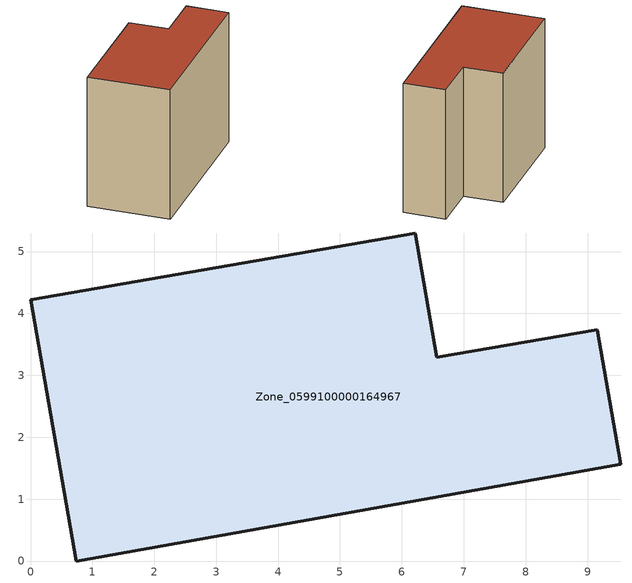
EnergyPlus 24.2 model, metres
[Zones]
Zone_0599100000164967
 floor ground (C_G): 0.74,0 0,4.22 6.21,5.3 6.57,3.29 9.16,3.74 9.54,1.56 z0
 wall outside (C_F): 0.74,0 9.54,1.56 9.16,3.74 6.57,3.29 6.21,5.3 0,4.22 0.74,0 z0:7.05
 roof outside (C_R): 0,4.22 0.74,0 9.54,1.56 9.16,3.74 6.57,3.29 6.21,5.3 z7.05
[BUILDING]
Pand.0599100000164967: North Axis=0; Terrain=City; Loads Convergence Tolerance Value=0.04; Temperature Convergence Tolerance Value=0.4; Solar Distribution=FullExterior; Maximum Number of Warmup Days=25; Minimum Number of Warmup Days=1
[Site:Location]
Rotterdam.The.Hague.AP_ZH_NLD Design_Conditions: Latitude=51.96; Longitude=4.45; Time Zone=1; Elevation=-4.5
[SITE:GROUNDTEMPERATURE:BUILDINGSURFACE]
18, 18, 18, 18, 18, 18, 18, 18, 18, 18, 18, 18
[MATERIAL] Thermal Absorptance=0.9; Solar Absorptance=0.7; Visible Absorptance=0.7
Name | Roughness | Thickness | Conductivity | Density | Specific Heat
G.TI.1946 | MediumSmooth | 0.15 | 1 | 540 | 1210
F.TI.1946 | Rough | 0.3 | 0.857143 | 1920 | 840
R.TI.1946 | MediumRough | 0.2 | 0.1 | 1500 | 1000
[CONSTRUCTION]
C_G: G.TI.1946
C_F: F.TI.1946
C_R: R.TI.1946
[ZONE]
Zone_0599100000164967: Type=1; Multiplier=1; Ceiling Height=Autocalculate; Volume=Autocalculate; Floor Area=autocalculate; Part of Total Floor Area=Yes
[ZONEINFILTRATION:DESIGNFLOWRATE]
Infil_Zone_0599100000164967: Zone or ZoneList or Space or SpaceList=Zone_0599100000164967; Schedule=AlwaysOn; Design Flow Rate Calculation Method=Flow/Area; Flow Rate per Floor Area=0.003; Constant Term Coefficient=1; Temperature Term Coefficient=0; Velocity Term Coefficient=0; Velocity Squared Term Coefficient=0
[HVACTEMPLATE:ZONE:IDEALLOADSAIRSYSTEM]
Zone_0599100000164967: Maximum Heating Supply Air Temperature=50; Minimum Cooling Supply Air Temperature=13; Maximum Heating Supply Air Humidity Ratio=0.0156; Minimum Cooling Supply Air Humidity Ratio=0.0077; Heating Limit=NoLimit; Cooling Limit=NoLimit; Dehumidification Control Type=ConstantSensibleHeatRatio; Cooling Sensible Heat Ratio=0.7; Dehumidification Setpoint=60; Humidification Control Type=None; Humidification Setpoint=30; Outdoor Air Method=None; Outdoor Air Flow Rate per Person=0.00944; Outdoor Air Flow Rate per Zone Floor Area=0; Outdoor Air Flow Rate per Zone=0; Demand Controlled Ventilation Type=None; Outdoor Air Economizer Type=NoEconomizer; Heat Recovery Type=None; Sensible Heat Recovery Effectiveness=0.7; Latent Heat Recovery Effectiveness=0.65
[ZONECONTROL:THERMOSTAT]
ThermostatControl_Zone_0599100000164967: Zone or ZoneList=Zone_0599100000164967; Control Type Schedule=DualSetpointControlType; Control 1=Thermostat_Zone_0599100000164967; Temperature Difference Between Cutout And Setpoint=0
[THERMOSTATSETPOINT:DUALSETPOINT]
Thermostat_Zone_0599100000164967: Heating Setpoint Temperature Schedule=HeatingSetpoint_Zone_0599100000164967; Cooling Setpoint Temperature Schedule=CoolingSetpoint_Zone_0599100000164967
[SCHEDULE:COMPACT]
HeatingSetpoint_Zone_0599100000164967: Through: 12/31, For: AllDays, Until: 24:00, 21
CoolingSetpoint_Zone_0599100000164967: Through: 12/31, For: AllDays, Until: 24:00, 24
DualSetpointControlType: Through: 12/31, For: AllDays, Until: 24:00, 4
AlwaysOn: Through: 12/31, For: AllDays, Until: 24:00, 1
